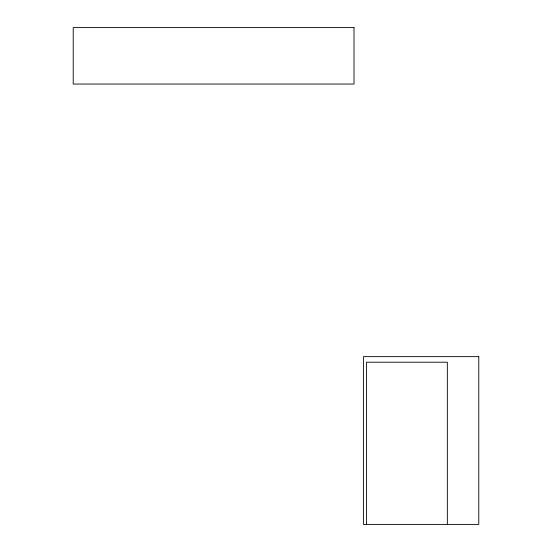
<?xml version="1.0" encoding="UTF-8"?>
<svg xmlns="http://www.w3.org/2000/svg" width="552" height="552" viewBox="0 0 552 552"><rect width="100%" height="100%" fill="white"/><g stroke="black" fill="none" stroke-linecap="round" stroke-linejoin="round"><path stroke-width="0.83" d="M447.341 524.4L447.341 362.209L366.48 362.209L366.48 524.4M354.018 27.6L73.209 27.6L73.209 84.049L354.018 84.049L354.018 27.6M478.791 356.647L363.464 356.647L363.464 524.4L478.791 524.4L478.791 356.647"/></g></svg>
